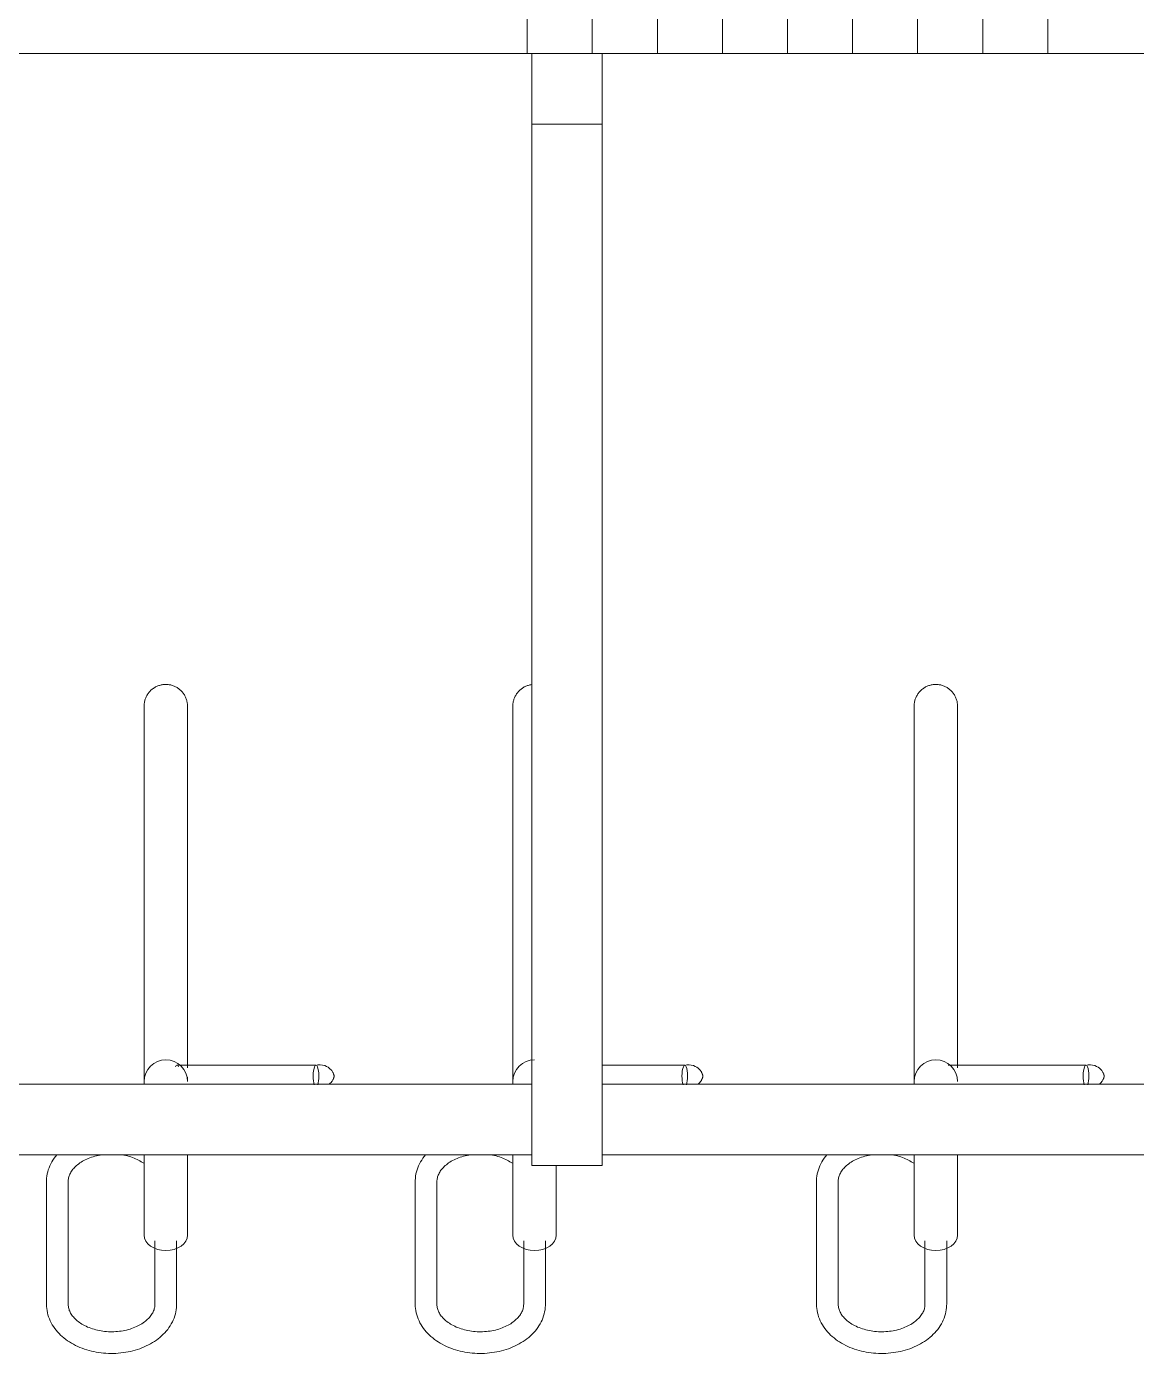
# Model space of a CAD drawing. Header units: inches. Extents: x 3268 to 7018, y 976 to 6708.
# Drawn here: x 4712.23 to 4737.81, y 3778.2 to 3808.77 of the extents above; entities that cross this region are included whole.
import ezdxf

# ---------------------------------------------------------------- set-up
doc = ezdxf.new("R2010")
doc.units = ezdxf.units.IN
doc.header["$MEASUREMENT"] = 0
for name, color, linetype, lineweight in [('A-GENM', 13, 'Continuous', 9), ('A-WALL', 113, 'Continuous', 9), ('A-WALL-PATT', 111, 'Continuous', 15)]:
    doc.layers.add(name, color=color, linetype=linetype, lineweight=lineweight)

# ---------------------------------------------------------------- blocks, each defined once
blk = doc.blocks.new('Bike File Wall - as Specified-V155-Overall Retail Plan Opt 2')
at = {"layer": 'A-GENM'}
for p, q in [((4723.875, 3806.524), (4723.875, 3808.149)), ((4725.5, 3808.149), (4723.875, 3808.149)), ((4725.5, 3808.149), (4725.5, 3806.524)), ((4723.875, 3782.524), (4723.875, 3806.524)), ((4723.875, 3806.524), (4725.5, 3806.524)), ((4725.5, 3806.524), (4725.5, 3782.524)), ((4714.938, 3792.234), (4714.938, 3785.34)), ((4714.938, 3792.234), (4714.938, 3784.399)), ((4715.938, 3785.34), (4715.938, 3792.234)), ((4715.938, 3784.803), (4715.938, 3792.234)), ((4723.438, 3792.234), (4723.438, 3785.34)), ((4723.438, 3792.234), (4723.438, 3784.399)), ((4732.688, 3792.234), (4732.688, 3785.34)), ((4732.688, 3792.234), (4732.688, 3784.399)), ((4733.688, 3785.34), (4733.688, 3792.234)), ((4733.688, 3784.803), (4733.688, 3792.234)), ((4718.9, 3784.836), (4715.696, 3784.836)), ((4727.4, 3784.836), (4725.5, 3784.836)), ((4736.65, 3784.836), (4733.471, 3784.836)), ((4723.875, 3784.399), (4693.5, 3784.399)), ((4755.875, 3784.399), (4725.5, 3784.399)), ((4723.875, 3782.774), (4693.5, 3782.774)), ((4714.938, 3782.774), (4714.938, 3780.92)), ((4715.938, 3780.92), (4715.938, 3782.774)), ((4723.438, 3782.774), (4723.438, 3780.92)), ((4723.875, 3782.524), (4725.5, 3782.524)), ((4724.438, 3780.92), (4724.438, 3782.524)), ((4755.875, 3782.774), (4725.5, 3782.774)), ((4732.688, 3782.774), (4732.688, 3780.92)), ((4733.688, 3780.92), (4733.688, 3782.774)), ((4712.688, 3782.158), (4712.688, 3779.329)), ((4713.188, 3779.329), (4713.188, 3782.158)), ((4721.188, 3782.158), (4721.188, 3779.329)), ((4721.688, 3779.329), (4721.688, 3782.158)), ((4730.438, 3782.158), (4730.438, 3779.329)), ((4730.938, 3779.329), (4730.938, 3782.158)), ((4715.188, 3780.791), (4715.188, 3779.329)), ((4715.688, 3779.329), (4715.688, 3780.791)), ((4723.688, 3780.791), (4723.688, 3779.329)), ((4724.188, 3779.329), (4724.188, 3780.791)), ((4732.938, 3780.791), (4732.938, 3779.329)), ((4733.438, 3779.329), (4733.438, 3780.791))]:
    blk.add_line(p, q, dxfattribs=at)
at = {"layer": 'A-GENM', "flags": 128}
for points in [[(4714.938, 3793.113), (4714.938, 3793.133), (4714.939, 3793.153), (4714.941, 3793.173), (4714.944, 3793.192), (4714.948, 3793.212), (4714.952, 3793.232), (4714.957, 3793.251), (4714.963, 3793.27), (4714.97, 3793.289), (4714.977, 3793.307), (4714.985, 3793.326), (4714.994, 3793.344), (4715.004, 3793.361), (4715.014, 3793.378), (4715.025, 3793.395), (4715.037, 3793.411), (4715.049, 3793.427), (4715.062, 3793.442), (4715.075, 3793.457), (4715.089, 3793.471), (4715.104, 3793.485), (4715.119, 3793.498), (4715.135, 3793.511), (4715.151, 3793.522), (4715.168, 3793.533), (4715.185, 3793.544), (4715.202, 3793.554), (4715.22, 3793.563), (4715.238, 3793.571), (4715.257, 3793.579), (4715.275, 3793.586), (4715.294, 3793.592), (4715.314, 3793.597), (4715.333, 3793.602), (4715.353, 3793.605), (4715.373, 3793.608), (4715.393, 3793.611), (4715.412, 3793.612), (4715.432, 3793.613), (4715.452, 3793.613), (4715.472, 3793.612), (4715.492, 3793.61), (4715.512, 3793.607), (4715.532, 3793.604), (4715.551, 3793.6), (4715.571, 3793.595), (4715.59, 3793.589), (4715.609, 3793.583), (4715.628, 3793.575), (4715.646, 3793.567), (4715.664, 3793.559), (4715.682, 3793.549), (4715.699, 3793.539), (4715.716, 3793.528), (4715.732, 3793.517), (4715.748, 3793.505), (4715.763, 3793.492), (4715.778, 3793.479), (4715.793, 3793.465), (4715.807, 3793.45), (4715.82, 3793.435), (4715.832, 3793.42), (4715.844, 3793.404), (4715.856, 3793.387), (4715.866, 3793.37), (4715.876, 3793.353), (4715.886, 3793.335), (4715.894, 3793.317), (4715.902, 3793.299), (4715.909, 3793.28), (4715.915, 3793.261), (4715.921, 3793.242), (4715.926, 3793.223), (4715.93, 3793.203), (4715.933, 3793.183), (4715.935, 3793.163), (4715.937, 3793.144), (4715.938, 3793.124), (4715.938, 3793.113)], [(4723.438, 3793.113), (4723.438, 3793.133), (4723.439, 3793.153), (4723.441, 3793.173), (4723.444, 3793.192), (4723.448, 3793.212), (4723.452, 3793.232), (4723.457, 3793.251), (4723.463, 3793.27), (4723.47, 3793.289), (4723.477, 3793.307), (4723.485, 3793.326), (4723.494, 3793.344), (4723.504, 3793.361), (4723.514, 3793.378), (4723.525, 3793.395), (4723.537, 3793.411), (4723.549, 3793.427), (4723.562, 3793.442), (4723.575, 3793.457), (4723.589, 3793.471), (4723.604, 3793.485), (4723.619, 3793.498), (4723.635, 3793.511), (4723.651, 3793.522), (4723.668, 3793.533), (4723.685, 3793.544), (4723.702, 3793.554), (4723.72, 3793.563), (4723.738, 3793.571), (4723.757, 3793.579), (4723.775, 3793.586), (4723.794, 3793.592), (4723.814, 3793.597), (4723.833, 3793.602), (4723.853, 3793.605), (4723.873, 3793.608)], [(4732.688, 3793.113), (4732.688, 3793.133), (4732.689, 3793.153), (4732.691, 3793.173), (4732.694, 3793.192), (4732.698, 3793.212), (4732.702, 3793.232), (4732.707, 3793.251), (4732.713, 3793.27), (4732.72, 3793.289), (4732.727, 3793.307), (4732.735, 3793.326), (4732.744, 3793.344), (4732.754, 3793.361), (4732.764, 3793.378), (4732.775, 3793.395), (4732.787, 3793.411), (4732.799, 3793.427), (4732.812, 3793.442), (4732.825, 3793.457), (4732.839, 3793.471), (4732.854, 3793.485), (4732.869, 3793.498), (4732.885, 3793.511), (4732.901, 3793.522), (4732.918, 3793.533), (4732.935, 3793.544), (4732.952, 3793.554), (4732.97, 3793.563), (4732.988, 3793.571), (4733.007, 3793.579), (4733.025, 3793.586), (4733.044, 3793.592), (4733.064, 3793.597), (4733.083, 3793.602), (4733.103, 3793.605), (4733.123, 3793.608), (4733.143, 3793.611), (4733.162, 3793.612), (4733.182, 3793.613), (4733.202, 3793.613), (4733.222, 3793.612), (4733.242, 3793.61), (4733.262, 3793.607), (4733.282, 3793.604), (4733.301, 3793.6), (4733.321, 3793.595), (4733.34, 3793.589), (4733.359, 3793.583), (4733.378, 3793.575), (4733.396, 3793.567), (4733.414, 3793.559), (4733.432, 3793.549), (4733.449, 3793.539), (4733.466, 3793.528), (4733.482, 3793.517), (4733.498, 3793.505), (4733.513, 3793.492), (4733.528, 3793.479), (4733.543, 3793.465), (4733.557, 3793.45), (4733.57, 3793.435), (4733.582, 3793.42), (4733.594, 3793.404), (4733.606, 3793.387), (4733.616, 3793.37), (4733.626, 3793.353), (4733.636, 3793.335), (4733.644, 3793.317), (4733.652, 3793.299), (4733.659, 3793.28), (4733.665, 3793.261), (4733.671, 3793.242), (4733.676, 3793.223), (4733.68, 3793.203), (4733.683, 3793.183), (4733.685, 3793.163), (4733.687, 3793.144), (4733.688, 3793.124), (4733.688, 3793.113)], [(4714.938, 3792.234), (4714.938, 3792.317), (4714.938, 3792.397), (4714.938, 3792.473), (4714.938, 3792.545), (4714.938, 3792.613), (4714.938, 3792.677), (4714.938, 3792.738), (4714.938, 3792.794), (4714.938, 3792.845), (4714.938, 3792.893), (4714.938, 3792.936), (4714.938, 3792.974), (4714.938, 3793.008), (4714.938, 3793.037), (4714.938, 3793.061), (4714.938, 3793.081), (4714.938, 3793.096), (4714.938, 3793.106), (4714.938, 3793.112), (4714.938, 3793.113)], [(4714.938, 3793.113), (4714.938, 3793.11), (4714.938, 3793.103), (4714.938, 3793.091), (4714.938, 3793.074), (4714.938, 3793.053), (4714.938, 3793.027), (4714.938, 3792.996), (4714.938, 3792.96), (4714.938, 3792.92), (4714.938, 3792.876), (4714.938, 3792.827), (4714.938, 3792.774), (4714.938, 3792.716), (4714.938, 3792.654), (4714.938, 3792.589), (4714.938, 3792.519), (4714.938, 3792.445), (4714.938, 3792.368), (4714.938, 3792.287), (4714.938, 3792.234)], [(4715.938, 3792.234), (4715.938, 3792.317), (4715.938, 3792.397), (4715.938, 3792.473), (4715.938, 3792.545), (4715.938, 3792.613), (4715.938, 3792.677), (4715.938, 3792.738), (4715.938, 3792.794), (4715.938, 3792.845), (4715.938, 3792.893), (4715.938, 3792.936), (4715.938, 3792.974), (4715.938, 3793.008), (4715.938, 3793.037), (4715.938, 3793.061), (4715.938, 3793.081), (4715.938, 3793.096), (4715.938, 3793.106), (4715.938, 3793.112), (4715.938, 3793.113)], [(4715.938, 3793.113), (4715.938, 3793.11), (4715.938, 3793.103), (4715.938, 3793.091), (4715.938, 3793.074), (4715.938, 3793.053), (4715.938, 3793.027), (4715.938, 3792.996), (4715.938, 3792.96), (4715.938, 3792.92), (4715.938, 3792.876), (4715.938, 3792.827), (4715.938, 3792.774), (4715.938, 3792.716), (4715.938, 3792.654), (4715.938, 3792.589), (4715.938, 3792.519), (4715.938, 3792.445), (4715.938, 3792.368), (4715.938, 3792.287), (4715.938, 3792.234)], [(4723.438, 3792.234), (4723.438, 3792.317), (4723.438, 3792.397), (4723.438, 3792.473), (4723.438, 3792.545), (4723.438, 3792.613), (4723.438, 3792.677), (4723.438, 3792.738), (4723.438, 3792.794), (4723.438, 3792.845), (4723.438, 3792.893), (4723.438, 3792.936), (4723.438, 3792.974), (4723.438, 3793.008), (4723.438, 3793.037), (4723.438, 3793.061), (4723.438, 3793.081), (4723.438, 3793.096), (4723.438, 3793.106), (4723.438, 3793.112), (4723.438, 3793.113)], [(4723.438, 3793.113), (4723.438, 3793.11), (4723.438, 3793.103), (4723.438, 3793.091), (4723.438, 3793.074), (4723.438, 3793.053), (4723.438, 3793.027), (4723.438, 3792.996), (4723.438, 3792.96), (4723.438, 3792.92), (4723.438, 3792.876), (4723.438, 3792.827), (4723.438, 3792.774), (4723.438, 3792.716), (4723.438, 3792.654), (4723.438, 3792.589), (4723.438, 3792.519), (4723.438, 3792.445), (4723.438, 3792.368), (4723.438, 3792.287), (4723.438, 3792.234)], [(4732.688, 3792.234), (4732.688, 3792.317), (4732.688, 3792.397), (4732.688, 3792.473), (4732.688, 3792.545), (4732.688, 3792.613), (4732.688, 3792.677), (4732.688, 3792.738), (4732.688, 3792.794), (4732.688, 3792.845), (4732.688, 3792.893), (4732.688, 3792.936), (4732.688, 3792.974), (4732.688, 3793.008), (4732.688, 3793.037), (4732.688, 3793.061), (4732.688, 3793.081), (4732.688, 3793.096), (4732.688, 3793.106), (4732.688, 3793.112), (4732.688, 3793.113)], [(4732.688, 3793.113), (4732.688, 3793.11), (4732.688, 3793.103), (4732.688, 3793.091), (4732.688, 3793.074), (4732.688, 3793.053), (4732.688, 3793.027), (4732.688, 3792.996), (4732.688, 3792.96), (4732.688, 3792.92), (4732.688, 3792.876), (4732.688, 3792.827), (4732.688, 3792.774), (4732.688, 3792.716), (4732.688, 3792.654), (4732.688, 3792.589), (4732.688, 3792.519), (4732.688, 3792.445), (4732.688, 3792.368), (4732.688, 3792.287), (4732.688, 3792.234)], [(4733.688, 3792.234), (4733.688, 3792.317), (4733.688, 3792.397), (4733.688, 3792.473), (4733.688, 3792.545), (4733.688, 3792.613), (4733.688, 3792.677), (4733.688, 3792.738), (4733.688, 3792.794), (4733.688, 3792.845), (4733.688, 3792.893), (4733.688, 3792.936), (4733.688, 3792.974), (4733.688, 3793.008), (4733.688, 3793.037), (4733.688, 3793.061), (4733.688, 3793.081), (4733.688, 3793.096), (4733.688, 3793.106), (4733.688, 3793.112), (4733.688, 3793.113)], [(4733.688, 3793.113), (4733.688, 3793.11), (4733.688, 3793.103), (4733.688, 3793.091), (4733.688, 3793.074), (4733.688, 3793.053), (4733.688, 3793.027), (4733.688, 3792.996), (4733.688, 3792.96), (4733.688, 3792.92), (4733.688, 3792.876), (4733.688, 3792.827), (4733.688, 3792.774), (4733.688, 3792.716), (4733.688, 3792.654), (4733.688, 3792.589), (4733.688, 3792.519), (4733.688, 3792.445), (4733.688, 3792.368), (4733.688, 3792.287), (4733.688, 3792.234)], [(4714.938, 3784.698), (4714.938, 3784.747), (4714.938, 3784.8), (4714.938, 3784.858), (4714.938, 3784.919), (4714.938, 3784.985), (4714.938, 3785.055), (4714.938, 3785.128), (4714.938, 3785.206), (4714.938, 3785.287), (4714.938, 3785.34)], [(4715.938, 3785.34), (4715.938, 3785.257), (4715.938, 3785.177), (4715.938, 3785.101), (4715.938, 3785.029), (4715.938, 3784.961), (4715.938, 3784.896), (4715.938, 3784.836), (4715.938, 3784.78)], [(4723.438, 3784.521), (4723.438, 3784.547), (4723.438, 3784.578), (4723.438, 3784.613), (4723.438, 3784.653), (4723.438, 3784.698), (4723.438, 3784.747), (4723.438, 3784.8), (4723.438, 3784.858), (4723.438, 3784.919), (4723.438, 3784.985), (4723.438, 3785.055), (4723.438, 3785.128), (4723.438, 3785.206), (4723.438, 3785.287), (4723.438, 3785.34)], [(4732.688, 3784.521), (4732.688, 3784.547), (4732.688, 3784.578), (4732.688, 3784.613), (4732.688, 3784.653), (4732.688, 3784.698), (4732.688, 3784.747), (4732.688, 3784.8), (4732.688, 3784.858), (4732.688, 3784.919), (4732.688, 3784.985), (4732.688, 3785.055), (4732.688, 3785.128), (4732.688, 3785.206), (4732.688, 3785.287), (4732.688, 3785.34)], [(4733.688, 3785.34), (4733.688, 3785.257), (4733.688, 3785.177), (4733.688, 3785.101), (4733.688, 3785.029), (4733.688, 3784.961), (4733.688, 3784.896), (4733.688, 3784.836), (4733.688, 3784.78)], [(4718.896, 3784.835), (4718.946, 3784.846), (4719, 3784.848), (4719.052, 3784.842), (4719.101, 3784.83), (4719.143, 3784.812), (4719.179, 3784.792), (4719.207, 3784.77), (4719.23, 3784.75), (4719.248, 3784.731), (4719.263, 3784.713), (4719.274, 3784.698), (4719.283, 3784.684), (4719.29, 3784.671), (4719.295, 3784.66), (4719.3, 3784.65), (4719.304, 3784.642), (4719.307, 3784.634), (4719.309, 3784.627), (4719.311, 3784.622), (4719.312, 3784.616), (4719.314, 3784.612), (4719.315, 3784.608), (4719.316, 3784.604), (4719.316, 3784.601), (4719.317, 3784.598), (4719.317, 3784.596), (4719.318, 3784.594), (4719.318, 3784.593), (4719.318, 3784.591), (4719.318, 3784.59), (4719.318, 3784.589), (4719.318, 3784.588), (4719.318, 3784.588), (4719.319, 3784.587), (4719.319, 3784.587)], [(4727.396, 3784.835), (4727.446, 3784.846), (4727.5, 3784.848), (4727.552, 3784.842), (4727.601, 3784.83), (4727.643, 3784.812), (4727.679, 3784.792), (4727.707, 3784.77), (4727.73, 3784.75), (4727.748, 3784.731), (4727.763, 3784.713), (4727.774, 3784.698), (4727.783, 3784.684), (4727.79, 3784.671), (4727.795, 3784.66), (4727.8, 3784.65), (4727.804, 3784.642), (4727.807, 3784.634), (4727.809, 3784.627), (4727.811, 3784.622), (4727.812, 3784.616), (4727.814, 3784.612), (4727.815, 3784.608), (4727.816, 3784.604), (4727.816, 3784.601), (4727.817, 3784.598), (4727.817, 3784.596), (4727.818, 3784.594), (4727.818, 3784.593), (4727.818, 3784.591), (4727.818, 3784.59), (4727.818, 3784.589), (4727.818, 3784.588), (4727.818, 3784.588), (4727.819, 3784.587), (4727.819, 3784.587)], [(4736.646, 3784.835), (4736.696, 3784.846), (4736.75, 3784.848), (4736.802, 3784.842), (4736.851, 3784.83), (4736.893, 3784.812), (4736.929, 3784.792), (4736.957, 3784.77), (4736.98, 3784.75), (4736.998, 3784.731), (4737.013, 3784.713), (4737.024, 3784.698), (4737.033, 3784.684), (4737.04, 3784.671), (4737.045, 3784.66), (4737.05, 3784.65), (4737.054, 3784.642), (4737.057, 3784.634), (4737.059, 3784.627), (4737.061, 3784.622), (4737.062, 3784.616), (4737.064, 3784.612), (4737.065, 3784.608), (4737.066, 3784.604), (4737.066, 3784.601), (4737.067, 3784.598), (4737.067, 3784.596), (4737.068, 3784.594), (4737.068, 3784.593), (4737.068, 3784.591), (4737.068, 3784.59), (4737.068, 3784.589), (4737.068, 3784.588), (4737.068, 3784.588), (4737.069, 3784.587), (4737.069, 3784.587)], [(4715.938, 3784.566), (4715.938, 3784.537), (4715.938, 3784.512)], [(4719.207, 3784.402), (4719.23, 3784.422), (4719.248, 3784.441), (4719.263, 3784.459), (4719.274, 3784.474), (4719.283, 3784.488), (4719.29, 3784.501), (4719.295, 3784.512), (4719.3, 3784.522), (4719.304, 3784.53), (4719.307, 3784.538), (4719.309, 3784.545), (4719.311, 3784.551), (4719.312, 3784.556), (4719.314, 3784.56), (4719.315, 3784.564), (4719.316, 3784.568), (4719.316, 3784.571), (4719.317, 3784.574), (4719.317, 3784.576), (4719.318, 3784.578), (4719.318, 3784.58), (4719.318, 3784.581), (4719.318, 3784.582), (4719.318, 3784.583), (4719.318, 3784.584), (4719.318, 3784.585), (4719.319, 3784.585), (4719.319, 3784.585)], [(4723.443, 3784.391), (4723.44, 3784.41), (4723.439, 3784.43), (4723.438, 3784.45), (4723.438, 3784.461)], [(4727.707, 3784.402), (4727.73, 3784.422), (4727.748, 3784.441), (4727.763, 3784.459), (4727.774, 3784.474), (4727.783, 3784.488), (4727.79, 3784.501), (4727.795, 3784.512), (4727.8, 3784.522), (4727.804, 3784.53), (4727.807, 3784.538), (4727.809, 3784.545), (4727.811, 3784.551), (4727.812, 3784.556), (4727.814, 3784.56), (4727.815, 3784.564), (4727.816, 3784.568), (4727.816, 3784.571), (4727.817, 3784.574), (4727.817, 3784.576), (4727.818, 3784.578), (4727.818, 3784.58), (4727.818, 3784.581), (4727.818, 3784.582), (4727.818, 3784.583), (4727.818, 3784.584), (4727.818, 3784.585), (4727.819, 3784.585), (4727.819, 3784.585)], [(4732.693, 3784.391), (4732.69, 3784.41), (4732.689, 3784.43), (4732.688, 3784.45), (4732.688, 3784.461)], [(4736.957, 3784.402), (4736.98, 3784.422), (4736.998, 3784.441), (4737.013, 3784.459), (4737.024, 3784.474), (4737.033, 3784.488), (4737.04, 3784.501), (4737.045, 3784.512), (4737.05, 3784.522), (4737.054, 3784.53), (4737.057, 3784.538), (4737.059, 3784.545), (4737.061, 3784.551), (4737.062, 3784.556), (4737.064, 3784.56), (4737.065, 3784.564), (4737.066, 3784.568), (4737.066, 3784.571), (4737.067, 3784.574), (4737.067, 3784.576), (4737.068, 3784.578), (4737.068, 3784.58), (4737.068, 3784.581), (4737.068, 3784.582), (4737.068, 3784.583), (4737.068, 3784.584), (4737.068, 3784.585), (4737.069, 3784.585), (4737.069, 3784.585)], [(4712.926, 3782.775), (4712.894, 3782.736), (4712.864, 3782.695), (4712.836, 3782.653), (4712.81, 3782.61), (4712.787, 3782.566), (4712.765, 3782.521), (4712.747, 3782.475), (4712.73, 3782.428), (4712.716, 3782.38), (4712.705, 3782.332), (4712.697, 3782.283), (4712.691, 3782.234), (4712.688, 3782.184), (4712.688, 3782.158)], [(4713.188, 3782.158), (4713.188, 3782.179), (4713.19, 3782.2), (4713.193, 3782.222), (4713.198, 3782.243), (4713.203, 3782.264), (4713.21, 3782.286), (4713.218, 3782.308), (4713.228, 3782.33), (4713.239, 3782.352), (4713.251, 3782.374), (4713.265, 3782.396), (4713.28, 3782.418), (4713.297, 3782.44), (4713.316, 3782.461), (4713.336, 3782.483), (4713.357, 3782.504), (4713.38, 3782.525), (4713.405, 3782.546), (4713.431, 3782.566), (4713.458, 3782.586), (4713.487, 3782.605), (4713.518, 3782.623), (4713.549, 3782.641), (4713.582, 3782.658), (4713.616, 3782.674), (4713.651, 3782.689), (4713.687, 3782.703), (4713.724, 3782.717), (4713.762, 3782.729), (4713.801, 3782.741), (4713.841, 3782.751), (4713.881, 3782.76), (4713.922, 3782.768), (4713.964, 3782.775)], [(4714.431, 3782.772), (4714.472, 3782.764), (4714.513, 3782.756), (4714.553, 3782.746), (4714.593, 3782.735), (4714.631, 3782.724), (4714.669, 3782.711), (4714.705, 3782.697), (4714.741, 3782.682), (4714.776, 3782.667), (4714.809, 3782.65), (4714.841, 3782.633), (4714.872, 3782.615), (4714.902, 3782.596), (4714.93, 3782.577)], [(4721.426, 3782.775), (4721.394, 3782.736), (4721.364, 3782.695), (4721.336, 3782.653), (4721.31, 3782.61), (4721.287, 3782.566), (4721.265, 3782.521), (4721.247, 3782.475), (4721.23, 3782.428), (4721.216, 3782.38), (4721.205, 3782.332), (4721.197, 3782.283), (4721.191, 3782.234), (4721.188, 3782.184), (4721.188, 3782.158)], [(4721.688, 3782.158), (4721.688, 3782.179), (4721.69, 3782.2), (4721.693, 3782.222), (4721.698, 3782.243), (4721.703, 3782.264), (4721.71, 3782.286), (4721.718, 3782.308), (4721.728, 3782.33), (4721.739, 3782.352), (4721.751, 3782.374), (4721.765, 3782.396), (4721.78, 3782.418), (4721.797, 3782.44), (4721.816, 3782.461), (4721.836, 3782.483), (4721.857, 3782.504), (4721.88, 3782.525), (4721.905, 3782.546), (4721.931, 3782.566), (4721.958, 3782.586), (4721.987, 3782.605), (4722.018, 3782.623), (4722.049, 3782.641), (4722.082, 3782.658), (4722.116, 3782.674), (4722.151, 3782.689), (4722.187, 3782.703), (4722.224, 3782.717), (4722.262, 3782.729), (4722.301, 3782.741), (4722.341, 3782.751), (4722.381, 3782.76), (4722.422, 3782.768), (4722.464, 3782.775)], [(4722.931, 3782.772), (4722.972, 3782.764), (4723.013, 3782.756), (4723.053, 3782.746), (4723.093, 3782.735), (4723.131, 3782.724), (4723.169, 3782.711), (4723.205, 3782.697), (4723.241, 3782.682), (4723.276, 3782.667), (4723.309, 3782.65), (4723.341, 3782.633), (4723.372, 3782.615), (4723.402, 3782.596), (4723.43, 3782.577)], [(4730.676, 3782.775), (4730.644, 3782.736), (4730.614, 3782.695), (4730.586, 3782.653), (4730.56, 3782.61), (4730.537, 3782.566), (4730.515, 3782.521), (4730.497, 3782.475), (4730.48, 3782.428), (4730.466, 3782.38), (4730.455, 3782.332), (4730.447, 3782.283), (4730.441, 3782.234), (4730.438, 3782.184), (4730.438, 3782.158)], [(4730.938, 3782.158), (4730.938, 3782.179), (4730.94, 3782.2), (4730.943, 3782.222), (4730.948, 3782.243), (4730.953, 3782.264), (4730.96, 3782.286), (4730.968, 3782.308), (4730.978, 3782.33), (4730.989, 3782.352), (4731.001, 3782.374), (4731.015, 3782.396), (4731.03, 3782.418), (4731.047, 3782.44), (4731.066, 3782.461), (4731.086, 3782.483), (4731.107, 3782.504), (4731.13, 3782.525), (4731.155, 3782.546), (4731.181, 3782.566), (4731.208, 3782.586), (4731.237, 3782.605), (4731.268, 3782.623), (4731.299, 3782.641), (4731.332, 3782.658), (4731.366, 3782.674), (4731.401, 3782.689), (4731.437, 3782.703), (4731.474, 3782.717), (4731.512, 3782.729), (4731.551, 3782.741), (4731.591, 3782.751), (4731.631, 3782.76), (4731.672, 3782.768), (4731.714, 3782.775)], [(4732.181, 3782.772), (4732.222, 3782.764), (4732.263, 3782.756), (4732.303, 3782.746), (4732.343, 3782.735), (4732.381, 3782.724), (4732.419, 3782.711), (4732.455, 3782.697), (4732.491, 3782.682), (4732.526, 3782.667), (4732.559, 3782.65), (4732.591, 3782.633), (4732.622, 3782.615), (4732.652, 3782.596), (4732.68, 3782.577)], [(4712.688, 3779.329), (4712.689, 3779.28), (4712.693, 3779.231), (4712.7, 3779.182), (4712.71, 3779.133), (4712.722, 3779.085), (4712.737, 3779.037), (4712.755, 3778.991), (4712.775, 3778.945), (4712.797, 3778.901), (4712.822, 3778.857), (4712.849, 3778.814), (4712.878, 3778.773), (4712.909, 3778.733), (4712.942, 3778.694), (4712.977, 3778.656), (4713.013, 3778.62), (4713.051, 3778.585), (4713.091, 3778.552), (4713.133, 3778.52), (4713.175, 3778.489), (4713.22, 3778.46), (4713.265, 3778.432), (4713.312, 3778.406), (4713.36, 3778.381), (4713.409, 3778.358), (4713.459, 3778.336), (4713.51, 3778.316), (4713.562, 3778.297), (4713.615, 3778.28), (4713.669, 3778.264), (4713.723, 3778.25), (4713.778, 3778.238), (4713.833, 3778.227), (4713.889, 3778.218), (4713.945, 3778.21), (4714.002, 3778.204), (4714.058, 3778.2), (4714.115, 3778.197), (4714.172, 3778.196), (4714.23, 3778.196), (4714.287, 3778.198), (4714.343, 3778.201), (4714.4, 3778.207), (4714.456, 3778.214), (4714.513, 3778.222), (4714.568, 3778.232), (4714.623, 3778.244), (4714.678, 3778.257), (4714.732, 3778.271), (4714.785, 3778.288), (4714.837, 3778.306), (4714.889, 3778.325), (4714.94, 3778.346), (4714.989, 3778.368), (4715.038, 3778.392), (4715.085, 3778.418), (4715.132, 3778.445), (4715.177, 3778.473), (4715.22, 3778.503), (4715.262, 3778.534), (4715.303, 3778.567), (4715.342, 3778.601), (4715.38, 3778.637), (4715.415, 3778.674), (4715.449, 3778.712), (4715.481, 3778.751), (4715.511, 3778.792), (4715.54, 3778.834), (4715.565, 3778.877), (4715.589, 3778.921), (4715.61, 3778.966), (4715.629, 3779.012), (4715.645, 3779.059), (4715.659, 3779.107), (4715.67, 3779.155), (4715.679, 3779.204), (4715.685, 3779.253), (4715.687, 3779.303), (4715.688, 3779.329)], [(4715.188, 3779.329), (4715.187, 3779.308), (4715.185, 3779.287), (4715.182, 3779.266), (4715.178, 3779.244), (4715.173, 3779.223), (4715.166, 3779.201), (4715.158, 3779.179), (4715.148, 3779.157), (4715.137, 3779.135), (4715.125, 3779.113), (4715.111, 3779.091), (4715.095, 3779.069), (4715.078, 3779.047), (4715.06, 3779.026), (4715.04, 3779.004), (4715.018, 3778.983), (4714.995, 3778.962), (4714.971, 3778.941), (4714.945, 3778.921), (4714.917, 3778.901), (4714.888, 3778.882), (4714.858, 3778.864), (4714.827, 3778.846), (4714.794, 3778.829), (4714.76, 3778.813), (4714.725, 3778.798), (4714.689, 3778.784), (4714.651, 3778.77), (4714.613, 3778.758), (4714.575, 3778.747), (4714.535, 3778.736), (4714.494, 3778.727), (4714.453, 3778.719), (4714.412, 3778.712), (4714.37, 3778.706), (4714.328, 3778.702), (4714.285, 3778.699), (4714.242, 3778.696), (4714.199, 3778.696), (4714.157, 3778.696), (4714.114, 3778.697), (4714.071, 3778.7), (4714.028, 3778.704), (4713.986, 3778.709), (4713.945, 3778.715), (4713.903, 3778.723), (4713.863, 3778.731), (4713.822, 3778.741), (4713.783, 3778.752), (4713.745, 3778.763), (4713.707, 3778.776), (4713.67, 3778.79), (4713.635, 3778.805), (4713.6, 3778.821), (4713.567, 3778.837), (4713.534, 3778.854), (4713.503, 3778.872), (4713.474, 3778.891), (4713.446, 3778.91), (4713.419, 3778.93), (4713.394, 3778.951), (4713.37, 3778.971), (4713.347, 3778.993), (4713.326, 3779.014), (4713.307, 3779.036), (4713.289, 3779.058), (4713.273, 3779.08), (4713.258, 3779.102), (4713.245, 3779.124), (4713.233, 3779.146), (4713.223, 3779.167), (4713.214, 3779.189), (4713.207, 3779.211), (4713.2, 3779.233), (4713.195, 3779.254), (4713.192, 3779.275), (4713.189, 3779.297), (4713.188, 3779.318), (4713.188, 3779.329)], [(4721.188, 3779.329), (4721.189, 3779.28), (4721.193, 3779.231), (4721.2, 3779.182), (4721.21, 3779.133), (4721.222, 3779.085), (4721.237, 3779.037), (4721.255, 3778.991), (4721.275, 3778.945), (4721.297, 3778.901), (4721.322, 3778.857), (4721.349, 3778.814), (4721.378, 3778.773), (4721.409, 3778.733), (4721.442, 3778.694), (4721.477, 3778.656), (4721.513, 3778.62), (4721.551, 3778.585), (4721.591, 3778.552), (4721.633, 3778.52), (4721.675, 3778.489), (4721.72, 3778.46), (4721.765, 3778.432), (4721.812, 3778.406), (4721.86, 3778.381), (4721.909, 3778.358), (4721.959, 3778.336), (4722.01, 3778.316), (4722.062, 3778.297), (4722.115, 3778.28), (4722.169, 3778.264), (4722.223, 3778.25), (4722.278, 3778.238), (4722.333, 3778.227), (4722.389, 3778.218), (4722.445, 3778.21), (4722.502, 3778.204), (4722.558, 3778.2), (4722.615, 3778.197), (4722.672, 3778.196), (4722.73, 3778.196), (4722.787, 3778.198), (4722.843, 3778.201), (4722.9, 3778.207), (4722.956, 3778.214), (4723.013, 3778.222), (4723.068, 3778.232), (4723.123, 3778.244), (4723.178, 3778.257), (4723.232, 3778.271), (4723.285, 3778.288), (4723.337, 3778.306), (4723.389, 3778.325), (4723.44, 3778.346), (4723.489, 3778.368), (4723.538, 3778.392), (4723.585, 3778.418), (4723.632, 3778.445), (4723.677, 3778.473), (4723.72, 3778.503), (4723.762, 3778.534), (4723.803, 3778.567), (4723.842, 3778.601), (4723.88, 3778.637), (4723.915, 3778.674), (4723.949, 3778.712), (4723.981, 3778.751), (4724.011, 3778.792), (4724.04, 3778.834), (4724.065, 3778.877), (4724.089, 3778.921), (4724.11, 3778.966), (4724.129, 3779.012), (4724.145, 3779.059), (4724.159, 3779.107), (4724.17, 3779.155), (4724.179, 3779.204), (4724.185, 3779.253), (4724.187, 3779.303), (4724.188, 3779.329)], [(4723.688, 3779.329), (4723.687, 3779.308), (4723.685, 3779.287), (4723.682, 3779.266), (4723.678, 3779.244), (4723.673, 3779.223), (4723.666, 3779.201), (4723.658, 3779.179), (4723.648, 3779.157), (4723.637, 3779.135), (4723.625, 3779.113), (4723.611, 3779.091), (4723.595, 3779.069), (4723.578, 3779.047), (4723.56, 3779.026), (4723.54, 3779.004), (4723.518, 3778.983), (4723.495, 3778.962), (4723.471, 3778.941), (4723.445, 3778.921), (4723.417, 3778.901), (4723.388, 3778.882), (4723.358, 3778.864), (4723.327, 3778.846), (4723.294, 3778.829), (4723.26, 3778.813), (4723.225, 3778.798), (4723.189, 3778.784), (4723.151, 3778.77), (4723.113, 3778.758), (4723.075, 3778.747), (4723.035, 3778.736), (4722.994, 3778.727), (4722.953, 3778.719), (4722.912, 3778.712), (4722.87, 3778.706), (4722.828, 3778.702), (4722.785, 3778.699), (4722.742, 3778.696), (4722.699, 3778.696), (4722.657, 3778.696), (4722.614, 3778.697), (4722.571, 3778.7), (4722.528, 3778.704), (4722.486, 3778.709), (4722.445, 3778.715), (4722.403, 3778.723), (4722.363, 3778.731), (4722.322, 3778.741), (4722.283, 3778.752), (4722.245, 3778.763), (4722.207, 3778.776), (4722.17, 3778.79), (4722.135, 3778.805), (4722.1, 3778.821), (4722.067, 3778.837), (4722.034, 3778.854), (4722.003, 3778.872), (4721.974, 3778.891), (4721.946, 3778.91), (4721.919, 3778.93), (4721.894, 3778.951), (4721.87, 3778.971), (4721.847, 3778.993), (4721.826, 3779.014), (4721.807, 3779.036), (4721.789, 3779.058), (4721.773, 3779.08), (4721.758, 3779.102), (4721.745, 3779.124), (4721.733, 3779.146), (4721.723, 3779.167), (4721.714, 3779.189), (4721.707, 3779.211), (4721.7, 3779.233), (4721.695, 3779.254), (4721.692, 3779.275), (4721.689, 3779.297), (4721.688, 3779.318), (4721.688, 3779.329)], [(4730.438, 3779.329), (4730.439, 3779.28), (4730.443, 3779.231), (4730.45, 3779.182), (4730.46, 3779.133), (4730.472, 3779.085), (4730.487, 3779.037), (4730.505, 3778.991), (4730.525, 3778.945), (4730.547, 3778.901), (4730.572, 3778.857), (4730.599, 3778.814), (4730.628, 3778.773), (4730.659, 3778.733), (4730.692, 3778.694), (4730.727, 3778.656), (4730.763, 3778.62), (4730.801, 3778.585), (4730.841, 3778.552), (4730.883, 3778.52), (4730.925, 3778.489), (4730.97, 3778.46), (4731.015, 3778.432), (4731.062, 3778.406), (4731.11, 3778.381), (4731.159, 3778.358), (4731.209, 3778.336), (4731.26, 3778.316), (4731.312, 3778.297), (4731.365, 3778.28), (4731.419, 3778.264), (4731.473, 3778.25), (4731.528, 3778.238), (4731.583, 3778.227), (4731.639, 3778.218), (4731.695, 3778.21), (4731.752, 3778.204), (4731.808, 3778.2), (4731.865, 3778.197), (4731.922, 3778.196), (4731.98, 3778.196), (4732.037, 3778.198), (4732.093, 3778.201), (4732.15, 3778.207), (4732.206, 3778.214), (4732.263, 3778.222), (4732.318, 3778.232), (4732.373, 3778.244), (4732.428, 3778.257), (4732.482, 3778.271), (4732.535, 3778.288), (4732.587, 3778.306), (4732.639, 3778.325), (4732.69, 3778.346), (4732.739, 3778.368), (4732.788, 3778.392), (4732.835, 3778.418), (4732.882, 3778.445), (4732.927, 3778.473), (4732.97, 3778.503), (4733.012, 3778.534), (4733.053, 3778.567), (4733.092, 3778.601), (4733.13, 3778.637), (4733.165, 3778.674), (4733.199, 3778.712), (4733.231, 3778.751), (4733.261, 3778.792), (4733.29, 3778.834), (4733.315, 3778.877), (4733.339, 3778.921), (4733.36, 3778.966), (4733.379, 3779.012), (4733.395, 3779.059), (4733.409, 3779.107), (4733.42, 3779.155), (4733.429, 3779.204), (4733.435, 3779.253), (4733.437, 3779.303), (4733.438, 3779.329)], [(4732.938, 3779.329), (4732.937, 3779.308), (4732.935, 3779.287), (4732.932, 3779.266), (4732.928, 3779.244), (4732.923, 3779.223), (4732.916, 3779.201), (4732.908, 3779.179), (4732.898, 3779.157), (4732.887, 3779.135), (4732.875, 3779.113), (4732.861, 3779.091), (4732.845, 3779.069), (4732.828, 3779.047), (4732.81, 3779.026), (4732.79, 3779.004), (4732.768, 3778.983), (4732.745, 3778.962), (4732.721, 3778.941), (4732.695, 3778.921), (4732.667, 3778.901), (4732.638, 3778.882), (4732.608, 3778.864), (4732.577, 3778.846), (4732.544, 3778.829), (4732.51, 3778.813), (4732.475, 3778.798), (4732.439, 3778.784), (4732.401, 3778.77), (4732.363, 3778.758), (4732.325, 3778.747), (4732.285, 3778.736), (4732.244, 3778.727), (4732.203, 3778.719), (4732.162, 3778.712), (4732.12, 3778.706), (4732.078, 3778.702), (4732.035, 3778.699), (4731.992, 3778.696), (4731.949, 3778.696), (4731.907, 3778.696), (4731.864, 3778.697), (4731.821, 3778.7), (4731.778, 3778.704), (4731.736, 3778.709), (4731.695, 3778.715), (4731.653, 3778.723), (4731.613, 3778.731), (4731.572, 3778.741), (4731.533, 3778.752), (4731.495, 3778.763), (4731.457, 3778.776), (4731.42, 3778.79), (4731.385, 3778.805), (4731.35, 3778.821), (4731.317, 3778.837), (4731.284, 3778.854), (4731.253, 3778.872), (4731.224, 3778.891), (4731.196, 3778.91), (4731.169, 3778.93), (4731.144, 3778.951), (4731.12, 3778.971), (4731.097, 3778.993), (4731.076, 3779.014), (4731.057, 3779.036), (4731.039, 3779.058), (4731.023, 3779.08), (4731.008, 3779.102), (4730.995, 3779.124), (4730.983, 3779.146), (4730.973, 3779.167), (4730.964, 3779.189), (4730.957, 3779.211), (4730.95, 3779.233), (4730.945, 3779.254), (4730.942, 3779.275), (4730.939, 3779.297), (4730.938, 3779.318), (4730.938, 3779.329)]]:
    blk.add_lwpolyline(points, dxfattribs=at)
at = {"layer": 'A-GENM'}
for centre, start in [((4715.438, 3784.461), 0), ((4723.938, 3784.461), 90), ((4733.188, 3784.461), 0)]:
    blk.add_arc(centre, 0.5, start, 180, dxfattribs=at)
for centre, major_axis, ratio, start_param, end_param in [((4715.696, 3784.586), (0, 0.25), 0.258819, 5.759587, 6.806784), ((4718.9, 3784.586), (0, 0.25), 0.258819, 4.712389, 7.853982), ((4727.4, 3784.586), (0, 0.25), 0.258819, 4.712389, 7.853982), ((4736.65, 3784.586), (0, 0.25), 0.258819, 4.712389, 7.853982), ((4718.9, 3784.586), (0, 0.25), 0.258819, 1.570796, 2.477696), ((4718.9, 3784.586), (0, 0.25), 0.258819, 3.805489, 4.712389), ((4727.4, 3784.586), (0, 0.25), 0.258819, 1.570796, 2.477696), ((4727.4, 3784.586), (0, 0.25), 0.258819, 3.805489, 4.712389), ((4736.65, 3784.586), (0, 0.25), 0.258819, 1.570796, 2.477696), ((4736.65, 3784.586), (0, 0.25), 0.258819, 3.805489, 4.712389), ((4715.438, 3780.92), (0.5, 0), 0.707107, 3.141593, 6.283185), ((4723.938, 3780.92), (0.5, 0), 0.707107, 3.141593, 6.283185), ((4733.188, 3780.92), (0.5, 0), 0.707107, 3.141593, 6.283185)]:
    blk.add_ellipse(centre, major_axis=major_axis, ratio=ratio, start_param=start_param, end_param=end_param, dxfattribs=at)

msp = doc.modelspace()

# ---------------------------------------------------------------- hatches: boundary and pattern name
at = {"layer": 'A-WALL-PATT', "lineweight": 9}
h = msp.add_hatch(dxfattribs=at)
h.set_pattern_fill('FP_166', color=256, angle=180, style=0, pattern_type=2)
h.set_pattern_definition([(180, (4560.9, 2254), (-132, -1561.9), [0.51, -131.49]), (180, (4560.9, 2253.8), (-132, -1561.9), [0.51, -131.49]), (180, (4560.8, 2254), (-132, -1561.9), [0.51, -131.49]), (180, (4560.8, 2253.9), (-132, -1561.9), [0.51, -131.49]), (180, (4560.7, 2254), (-132, -1561.9), [0.51, -131.49]), (180, (4560.7, 2253.8), (-132, -1561.9), [0.51, -131.49]), (180, (4560.7, 2253.9), (-132, -1561.9), [0.51, -131.49]), (270, (4566.75, 3815.77), (132, -1561.86), [1561.86, 0]), (270, (4565.25, 3815.77), (132, -1561.86), [1561.86, 0]), (270, (4563.75, 3815.77), (132, -1561.86), [1561.86, 0]), (270, (4562.25, 3815.77), (132, -1561.86), [1561.86, 0]), (270, (4560.88, 2253.99), (132, -1561.859), [0.51, -1561.354]), (270, (4560.85, 2253.95), (132, -1561.859), [0.51, -1561.354]), (270, (4560.77, 2253.99), (132, -1561.859), [0.51, -1561.354]), (270, (4560.75, 3815.77), (132, -1561.86), [1561.86, 0]), (270, (4560.73, 2253.99), (132, -1561.859), [0.51, -1561.354]), (270, (4560.62, 2253.99), (132, -1561.859), [0.51, -1561.354]), (270, (4559.25, 3815.77), (132, -1561.86), [1561.86, 0]), (270, (4557.75, 3815.77), (132, -1561.86), [1561.86, 0]), (270, (4556.25, 3815.77), (132, -1561.86), [1561.86, 0]), (270, (4554.75, 3815.77), (132, -1561.86), [1561.86, 0]), (270, (4553.25, 3815.77), (132, -1561.86), [1561.86, 0]), (270, (4551.75, 3815.77), (132, -1561.86), [1561.86, 0]), (270, (4550.25, 3815.77), (132, -1561.86), [1561.86, 0]), (270, (4548.75, 3815.77), (132, -1561.86), [1561.86, 0]), (270, (4547.25, 3815.77), (132, -1561.86), [1561.86, 0]), (270, (4545.75, 3815.77), (132, -1561.86), [1561.86, 0]), (270, (4544.25, 3815.77), (132, -1561.86), [1561.86, 0]), (270, (4542.75, 3815.77), (132, -1561.86), [1561.86, 0]), (270, (4541.25, 3815.77), (132, -1561.86), [1561.86, 0]), (270, (4539.75, 3815.77), (132, -1561.86), [1561.86, 0]), (270, (4538.25, 3815.77), (132, -1561.86), [1561.86, 0]), (270, (4536.75, 3815.77), (132, -1561.86), [1561.86, 0]), (270, (4535.25, 3815.77), (132, -1561.86), [1561.86, 0]), (270, (4533.75, 3815.77), (132, -1561.86), [1561.86, 0]), (270, (4532.25, 3815.77), (132, -1561.86), [1561.86, 0]), (270, (4530.75, 3815.77), (132, -1561.86), [1561.86, 0]), (270, (4529.25, 3815.77), (132, -1561.86), [1561.86, 0]), (270, (4527.75, 3815.77), (132, -1561.86), [1561.86, 0]), (270, (4526.25, 3815.77), (132, -1561.86), [1561.86, 0]), (270, (4524.75, 3815.77), (132, -1561.86), [1561.86, 0]), (270, (4523.25, 3815.77), (132, -1561.86), [1561.86, 0]), (270, (4521.75, 3815.77), (132, -1561.86), [1561.86, 0]), (270, (4520.25, 3815.77), (132, -1561.86), [1561.86, 0]), (270, (4518.75, 3815.77), (132, -1561.86), [1561.86, 0]), (270, (4517.25, 3815.77), (132, -1561.86), [1561.86, 0]), (270, (4515.75, 3815.77), (132, -1561.86), [1561.86, 0]), (270, (4514.25, 3815.77), (132, -1561.86), [1561.86, 0]), (270, (4512.75, 3815.77), (132, -1561.86), [1561.86, 0]), (270, (4511.25, 3815.77), (132, -1561.86), [1561.86, 0]), (270, (4509.75, 3815.77), (132, -1561.86), [1561.86, 0]), (270, (4508.25, 3815.77), (132, -1561.86), [1561.86, 0]), (270, (4506.75, 3815.77), (132, -1561.86), [1561.86, 0]), (270, (4505.25, 3815.77), (132, -1561.86), [1561.86, 0]), (270, (4503.75, 3815.77), (132, -1561.86), [1561.86, 0]), (270, (4502.25, 3815.77), (132, -1561.86), [1561.86, 0]), (270, (4500.75, 3815.77), (132, -1561.86), [1561.86, 0]), (270, (4499.25, 3815.77), (132, -1561.86), [1561.86, 0]), (270, (4497.75, 3815.77), (132, -1561.86), [1561.86, 0]), (270, (4496.25, 3815.77), (132, -1561.86), [1561.86, 0]), (270, (4494.75, 3815.77), (132, -1561.86), [1561.86, 0]), (270, (4470.75, 3815.77), (132, -1561.86), [1561.86, 0]), (270, (4469.25, 3815.77), (132, -1561.86), [1561.86, 0]), (270, (4467.75, 3815.77), (132, -1561.86), [1561.86, 0]), (270, (4466.25, 3815.77), (132, -1561.86), [1561.86, 0]), (270, (4464.75, 3815.77), (132, -1561.86), [1561.86, 0]), (270, (4463.25, 3815.77), (132, -1561.86), [1561.86, 0]), (270, (4461.75, 3815.77), (132, -1561.86), [1561.86, 0]), (270, (4460.25, 3815.77), (132, -1561.86), [1561.86, 0]), (270, (4458.75, 3815.77), (132, -1561.86), [1561.86, 0]), (270, (4434.75, 3815.77), (132, -1561.86), [1561.86, 0])])
h.paths.add_polyline_path([(4765, 3808.149), (4770.625, 3808.149), (4770.625, 3810.149), (4446.375, 3810.149), (4446.375, 3808.149), (4757.5, 3808.149)])
h.paths.add_polyline_path([(4370.375, 3808.149), (4370.375, 3810.149), (4368.5, 3810.149), (4368.5, 3808.149)])

# ---------------------------------------------------------------- linework, layer by layer
at = {"layer": 'A-WALL', "lineweight": 15}
for p, q in [((4693.5, 3808.149), (4723.875, 3808.149)), ((4725.5, 3808.149), (4755.875, 3808.149))]:
    msp.add_line(p, q, dxfattribs=at)

# ---------------------------------------------------------------- block references
at = {"layer": 'A-GENM'}
msp.add_blockref('Bike File Wall - as Specified-V155-Overall Retail Plan Opt 2', (0, 0), dxfattribs=at)

doc.saveas('drawing.dxf')
